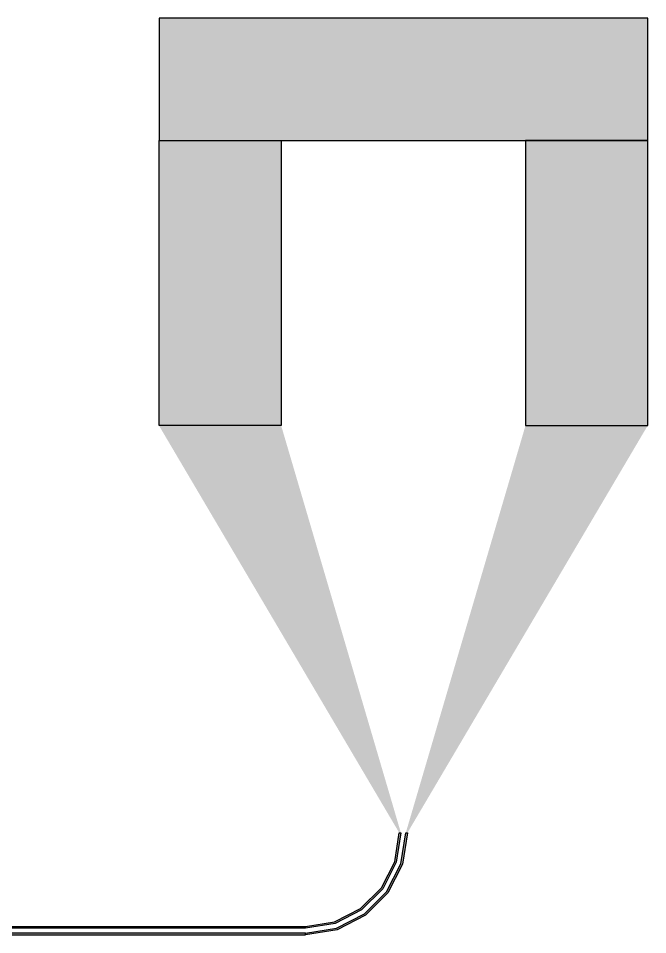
# Model space of a CAD drawing. Extents: x -200 to 7200, y -200 to 2100.
# Drawn here: x 3889 to 4275, y 1337 to 1900 of the extents above; entities that cross this region are included whole.
import ezdxf

# ---------------------------------------------------------------- set-up
doc = ezdxf.new("R2010")
doc.units = 0

# ---------------------------------------------------------------- blocks, each defined once
blk = doc.blocks.new('R1C1B')
for points in [[(3975, 1900), (3975, 1825), (4275, 1825), (4275, 1900), (3975, 1900)], [(4050, 1825), (4050, 1650), (3975, 1650), (3975, 1825), (4050, 1825)], [(4200, 1825), (4200, 1650), (4275, 1650), (4275, 1825), (4200, 1825)], [(4127.5, 1400), (4124.44, 1380.69), (4115.56, 1363.26), (4101.74, 1349.44), (4084.31, 1340.56), (4065, 1337.5), (4065, 1338.5), (4084, 1341.51), (4101.15, 1350.25), (4114.75, 1363.85), (4123.49, 1381), (4126.5, 1400), (4127.5, 1400)], [(4123.5, 1400), (4120.64, 1381.92), (4112.33, 1365.61), (4099.39, 1352.67), (4083.08, 1344.36), (4065, 1341.5), (4065, 1342.5), (4082.77, 1345.31), (4098.8, 1353.48), (4111.52, 1366.2), (4119.69, 1382.23), (4122.5, 1400), (4123.5, 1400)], [(4065, 1341.5), (3825.85, 1341.5), (3825.85, 1342.5), (4065, 1342.5), (4065, 1341.5)], [(4065, 1338.5), (3825.85, 1338.5), (3825.85, 1337.5), (4065, 1337.5), (4065, 1338.5)]]:
    blk.add_lwpolyline(points)
for points in [[(3975, 1900), (3975, 1825), (4275, 1900), (4275, 1825)], [(4050, 1825), (4050, 1650), (3975, 1825), (3975, 1650)], [(4200, 1825), (4200, 1650), (4275, 1825), (4275, 1650)], [(4050, 1650), (4123.5, 1400), (3975, 1650), (4122.5, 1400)], [(4200, 1650), (4126.5, 1400), (4275, 1650), (4127.5, 1400)], [(4122.5, 1400), (4123.5, 1400), (4119.69, 1382.23), (4120.64, 1381.92)], [(4126.5, 1400), (4127.5, 1400), (4123.49, 1381), (4124.44, 1380.69)], [(4119.69, 1382.23), (4120.64, 1381.92), (4111.52, 1366.2), (4112.33, 1365.61)], [(4123.49, 1381), (4124.44, 1380.69), (4114.75, 1363.85), (4115.56, 1363.26)], [(4111.52, 1366.2), (4112.33, 1365.61), (4098.8, 1353.48), (4099.39, 1352.67)], [(4114.75, 1363.85), (4115.56, 1363.26), (4101.15, 1350.25), (4101.74, 1349.44)], [(4098.8, 1353.48), (4099.39, 1352.67), (4082.77, 1345.31), (4083.08, 1344.36)], [(4101.15, 1350.25), (4101.74, 1349.44), (4084, 1341.51), (4084.31, 1340.56)], [(4082.77, 1345.31), (4083.08, 1344.36), (4065, 1342.5), (4065, 1341.5)], [(4065, 1341.5), (3825.85, 1341.5), (4065, 1342.5), (3825.85, 1342.5)], [(4084, 1341.51), (4084.31, 1340.56), (4065, 1338.5), (4065, 1337.5)], [(4065, 1338.5), (3825.85, 1338.5), (4065, 1337.5), (3825.85, 1337.5)]]:
    blk.add_solid(points)

msp = doc.modelspace()

# ---------------------------------------------------------------- block references
msp.add_blockref('R1C1B', (0, 0))

doc.saveas('drawing.dxf')
